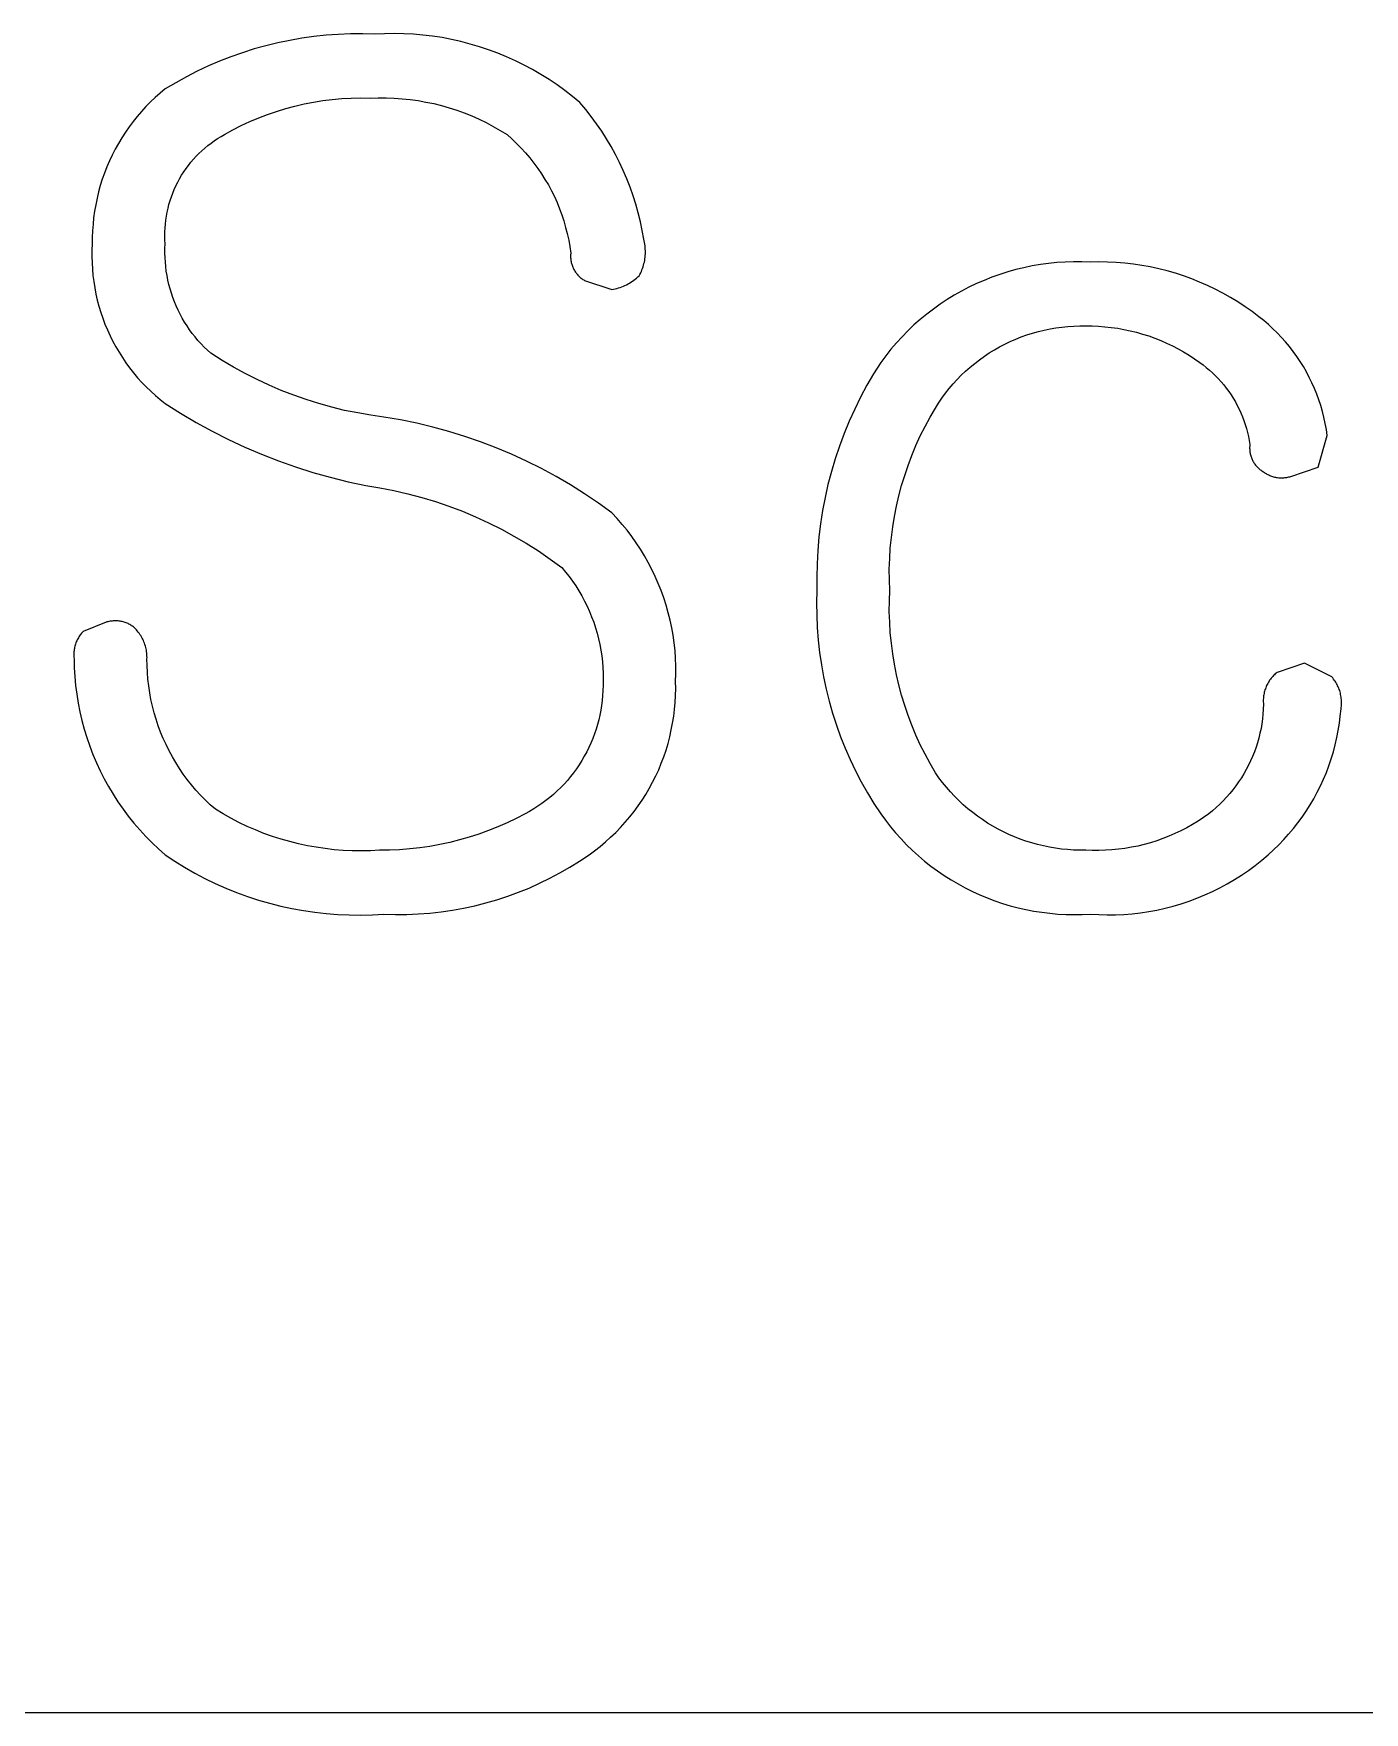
# Model space of a CAD drawing. Header units: millimetres. Extents: x 3033 to 5773, y 123 to 1487.
# Drawn here: x 5407.37 to 5422.42, y 161.56 to 180.55 of the extents above; entities that cross this region are included whole.
import ezdxf

# ---------------------------------------------------------------- set-up
doc = ezdxf.new("R2010")
doc.units = ezdxf.units.MM
doc.header["$MEASUREMENT"] = 0
doc.layers.add('TEX', color=70, linetype='Continuous')

msp = doc.modelspace()

# ---------------------------------------------------------------- linework, layer by layer
at = {"layer": 'TEX'}
for p, q in [((5410.812, 180.537), (5410.675, 180.527)), ((5410.95, 180.542), (5410.812, 180.537)), ((5411.089, 180.543), (5410.95, 180.542)), ((5411.227, 180.539), (5411.089, 180.543)), ((5411.336, 180.544), (5411.227, 180.539)), ((5411.445, 180.546), (5411.336, 180.544)), ((5411.554, 180.544), (5411.445, 180.546)), ((5411.663, 180.538), (5411.554, 180.544)), ((5411.771, 180.529), (5411.663, 180.538)), ((5411.879, 180.516), (5411.771, 180.529)), ((5409.861, 180.372), (5409.73, 180.33)), ((5409.995, 180.409), (5409.861, 180.372)), ((5410.129, 180.441), (5409.995, 180.409)), ((5410.264, 180.469), (5410.129, 180.441)), ((5410.4, 180.493), (5410.264, 180.469)), ((5410.537, 180.512), (5410.4, 180.493)), ((5410.675, 180.527), (5410.537, 180.512)), ((5411.987, 180.5), (5411.879, 180.516)), ((5412.094, 180.479), (5411.987, 180.5)), ((5412.201, 180.455), (5412.094, 180.479)), ((5412.306, 180.428), (5412.201, 180.455)), ((5412.411, 180.397), (5412.306, 180.428)), ((5412.514, 180.363), (5412.411, 180.397)), ((5412.616, 180.325), (5412.514, 180.363)), ((5409.344, 180.18), (5409.218, 180.121)), ((5409.471, 180.234), (5409.344, 180.18)), ((5409.599, 180.284), (5409.471, 180.234)), ((5409.73, 180.33), (5409.599, 180.284)), ((5412.717, 180.283), (5412.616, 180.325)), ((5412.817, 180.239), (5412.717, 180.283)), ((5412.914, 180.19), (5412.817, 180.239)), ((5413.011, 180.139), (5412.914, 180.19)), ((5408.974, 179.991), (5408.856, 179.921)), ((5409.095, 180.058), (5408.974, 179.991)), ((5409.218, 180.121), (5409.095, 180.058)), ((5413.105, 180.085), (5413.011, 180.139)), ((5413.197, 180.027), (5413.105, 180.085)), ((5413.288, 179.966), (5413.197, 180.027)), ((5413.376, 179.902), (5413.288, 179.966)), ((5408.689, 179.773), (5408.637, 179.72)), ((5408.743, 179.824), (5408.689, 179.773)), ((5408.798, 179.873), (5408.743, 179.824)), ((5408.856, 179.921), (5408.798, 179.873)), ((5410.427, 179.75), (5410.532, 179.771)), ((5410.532, 179.771), (5410.639, 179.788)), ((5410.639, 179.788), (5410.745, 179.801)), ((5410.745, 179.801), (5410.853, 179.811)), ((5410.853, 179.811), (5410.96, 179.817)), ((5410.96, 179.817), (5411.068, 179.819)), ((5411.068, 179.819), (5411.175, 179.817)), ((5411.175, 179.817), (5411.266, 179.82)), ((5411.266, 179.82), (5411.356, 179.82)), ((5411.356, 179.82), (5411.446, 179.817)), ((5411.446, 179.817), (5411.536, 179.81)), ((5411.536, 179.81), (5411.626, 179.801)), ((5411.626, 179.801), (5411.716, 179.788)), ((5411.716, 179.788), (5411.804, 179.772)), ((5411.804, 179.772), (5411.893, 179.754)), ((5413.462, 179.836), (5413.376, 179.902)), ((5413.546, 179.766), (5413.462, 179.836)), ((5408.538, 179.609), (5408.492, 179.551)), ((5408.587, 179.665), (5408.538, 179.609)), ((5408.637, 179.72), (5408.587, 179.665)), ((5409.814, 179.551), (5409.913, 179.593)), ((5409.913, 179.593), (5410.013, 179.631)), ((5410.013, 179.631), (5410.115, 179.666)), ((5410.115, 179.666), (5410.218, 179.698)), ((5410.218, 179.698), (5410.322, 179.726)), ((5410.322, 179.726), (5410.427, 179.75)), ((5411.893, 179.754), (5411.981, 179.732)), ((5411.981, 179.732), (5412.067, 179.707)), ((5412.067, 179.707), (5412.153, 179.679)), ((5412.153, 179.679), (5412.238, 179.649)), ((5412.238, 179.649), (5412.322, 179.615)), ((5412.322, 179.615), (5412.405, 179.579)), ((5413.612, 179.688), (5413.546, 179.766)), ((5413.675, 179.608), (5413.612, 179.688)), ((5413.735, 179.526), (5413.675, 179.608)), ((5408.405, 179.43), (5408.365, 179.368)), ((5408.447, 179.491), (5408.405, 179.43)), ((5408.492, 179.551), (5408.447, 179.491)), ((5409.487, 179.383), (5409.526, 179.405)), ((5409.526, 179.405), (5409.62, 179.457)), ((5409.62, 179.457), (5409.716, 179.506)), ((5409.716, 179.506), (5409.814, 179.551)), ((5412.405, 179.579), (5412.486, 179.539)), ((5412.486, 179.539), (5412.566, 179.497)), ((5412.566, 179.497), (5412.645, 179.452)), ((5412.645, 179.452), (5412.722, 179.405)), ((5412.722, 179.405), (5412.777, 179.356)), ((5413.793, 179.443), (5413.735, 179.526)), ((5413.847, 179.357), (5413.793, 179.443)), ((5408.29, 179.239), (5408.256, 179.173)), ((5408.326, 179.304), (5408.29, 179.239)), ((5408.365, 179.368), (5408.326, 179.304)), ((5409.237, 179.191), (5409.27, 179.222)), ((5409.27, 179.222), (5409.303, 179.252)), ((5409.303, 179.252), (5409.338, 179.281)), ((5409.338, 179.281), (5409.374, 179.308)), ((5409.374, 179.308), (5409.411, 179.334)), ((5409.411, 179.334), (5409.448, 179.359)), ((5409.448, 179.359), (5409.487, 179.383)), ((5412.777, 179.356), (5412.83, 179.305)), ((5412.83, 179.305), (5412.882, 179.251)), ((5412.882, 179.251), (5412.932, 179.197)), ((5413.899, 179.269), (5413.847, 179.357)), ((5413.948, 179.18), (5413.899, 179.269)), ((5408.195, 179.038), (5408.168, 178.969)), ((5408.225, 179.106), (5408.195, 179.038)), ((5408.256, 179.173), (5408.225, 179.106)), ((5409.065, 178.982), (5409.091, 179.02)), ((5409.091, 179.02), (5409.118, 179.056)), ((5409.118, 179.056), (5409.146, 179.091)), ((5409.146, 179.091), (5409.175, 179.125)), ((5409.175, 179.125), (5409.205, 179.159)), ((5409.205, 179.159), (5409.237, 179.191)), ((5412.932, 179.197), (5412.98, 179.14)), ((5412.98, 179.14), (5413.026, 179.082)), ((5413.026, 179.082), (5413.07, 179.022)), ((5413.07, 179.022), (5413.112, 178.961)), ((5413.994, 179.09), (5413.948, 179.18)), ((5414.037, 178.997), (5413.994, 179.09)), ((5408.121, 178.828), (5408.101, 178.756)), ((5408.144, 178.899), (5408.121, 178.828)), ((5408.168, 178.969), (5408.144, 178.899)), ((5408.958, 178.784), (5408.977, 178.825)), ((5408.977, 178.825), (5408.997, 178.866)), ((5408.997, 178.866), (5409.018, 178.905)), ((5409.018, 178.905), (5409.041, 178.944)), ((5409.041, 178.944), (5409.065, 178.982)), ((5413.112, 178.961), (5413.151, 178.898)), ((5413.151, 178.898), (5413.189, 178.834)), ((5413.189, 178.834), (5413.224, 178.769)), ((5414.077, 178.904), (5414.037, 178.997)), ((5414.114, 178.809), (5414.077, 178.904)), ((5408.084, 178.684), (5408.069, 178.611)), ((5408.101, 178.756), (5408.084, 178.684)), ((5408.898, 178.615), (5408.911, 178.658)), ((5408.911, 178.658), (5408.925, 178.701)), ((5408.925, 178.701), (5408.941, 178.743)), ((5408.941, 178.743), (5408.958, 178.784)), ((5413.224, 178.769), (5413.257, 178.703)), ((5413.257, 178.703), (5413.287, 178.635)), ((5413.287, 178.635), (5413.315, 178.566)), ((5414.148, 178.713), (5414.114, 178.809)), ((5414.178, 178.616), (5414.148, 178.713)), ((5408.046, 178.464), (5408.039, 178.391)), ((5408.056, 178.538), (5408.046, 178.464)), ((5408.069, 178.611), (5408.056, 178.538)), ((5408.862, 178.438), (5408.869, 178.482)), ((5408.869, 178.482), (5408.877, 178.527)), ((5408.877, 178.527), (5408.887, 178.571)), ((5408.887, 178.571), (5408.898, 178.615)), ((5413.315, 178.566), (5413.341, 178.497)), ((5413.341, 178.497), (5413.364, 178.427)), ((5414.206, 178.518), (5414.178, 178.616)), ((5414.23, 178.419), (5414.206, 178.518)), ((5408.034, 178.316), (5408.031, 178.242)), ((5408.039, 178.391), (5408.034, 178.316)), ((5408.852, 178.303), (5408.854, 178.348)), ((5408.852, 178.258), (5408.852, 178.303)), ((5408.853, 178.213), (5408.852, 178.258)), ((5408.854, 178.348), (5408.857, 178.393)), ((5408.857, 178.393), (5408.862, 178.438)), ((5413.364, 178.427), (5413.385, 178.355)), ((5413.385, 178.355), (5413.403, 178.284)), ((5413.403, 178.284), (5413.419, 178.211)), ((5414.251, 178.32), (5414.23, 178.419)), ((5414.268, 178.22), (5414.251, 178.32)), ((5408.027, 178.097), (5408.026, 178.026)), ((5408.031, 178.168), (5408.027, 178.097)), ((5408.031, 178.242), (5408.031, 178.168)), ((5408.856, 178.168), (5408.853, 178.213)), ((5408.853, 178.117), (5408.856, 178.168)), ((5408.853, 178.065), (5408.853, 178.117)), ((5408.854, 178.014), (5408.853, 178.065)), ((5413.419, 178.211), (5413.433, 178.138)), ((5413.433, 178.138), (5413.443, 178.065)), ((5413.443, 178.065), (5413.442, 178.054)), ((5414.273, 178.202), (5414.268, 178.22)), ((5414.276, 178.183), (5414.273, 178.202)), ((5414.28, 178.165), (5414.276, 178.183)), ((5414.283, 178.147), (5414.28, 178.165)), ((5414.285, 178.128), (5414.283, 178.147)), ((5414.286, 178.11), (5414.285, 178.128)), ((5414.287, 178.091), (5414.286, 178.11)), ((5414.287, 178.073), (5414.287, 178.091)), ((5414.287, 178.054), (5414.287, 178.073)), ((5408.026, 178.026), (5408.028, 177.954)), ((5408.028, 177.954), (5408.032, 177.883)), ((5408.032, 177.883), (5408.038, 177.812)), ((5408.857, 177.963), (5408.854, 178.014)), ((5408.862, 177.911), (5408.857, 177.963)), ((5408.868, 177.86), (5408.862, 177.911)), ((5413.442, 178.054), (5413.441, 178.043)), ((5413.441, 178.043), (5413.441, 178.033)), ((5413.441, 178.033), (5413.441, 178.022)), ((5413.441, 178.022), (5413.441, 178.011)), ((5413.441, 178.011), (5413.442, 178)), ((5413.442, 178), (5413.443, 177.99)), ((5413.443, 177.99), (5413.444, 177.979)), ((5413.444, 177.979), (5413.446, 177.968)), ((5413.446, 177.968), (5413.448, 177.958)), ((5413.448, 177.958), (5413.451, 177.947)), ((5413.451, 177.947), (5413.454, 177.937)), ((5413.454, 177.937), (5413.457, 177.927)), ((5413.457, 177.927), (5413.461, 177.916)), ((5413.461, 177.916), (5413.465, 177.906)), ((5413.465, 177.906), (5413.469, 177.897)), ((5413.469, 177.897), (5413.474, 177.887)), ((5413.474, 177.887), (5413.479, 177.877)), ((5413.479, 177.877), (5413.484, 177.868)), ((5414.241, 177.857), (5414.248, 177.874)), ((5414.248, 177.874), (5414.255, 177.891)), ((5414.255, 177.891), (5414.261, 177.909)), ((5414.261, 177.909), (5414.266, 177.927)), ((5414.266, 177.927), (5414.271, 177.945)), ((5414.271, 177.945), (5414.275, 177.963)), ((5414.275, 177.963), (5414.279, 177.981)), ((5414.279, 177.981), (5414.282, 177.999)), ((5414.282, 177.999), (5414.284, 178.017)), ((5414.284, 178.017), (5414.286, 178.036)), ((5414.286, 178.036), (5414.287, 178.054)), ((5418.476, 177.877), (5418.385, 177.852)), ((5418.568, 177.899), (5418.476, 177.877)), ((5418.661, 177.919), (5418.568, 177.899)), ((5418.754, 177.935), (5418.661, 177.919)), ((5418.848, 177.947), (5418.754, 177.935)), ((5418.942, 177.957), (5418.848, 177.947)), ((5419.036, 177.963), (5418.942, 177.957)), ((5419.131, 177.966), (5419.036, 177.963)), ((5419.225, 177.965), (5419.131, 177.966)), ((5419.32, 177.962), (5419.225, 177.965)), ((5419.417, 177.964), (5419.32, 177.962)), ((5419.514, 177.962), (5419.417, 177.964)), ((5419.612, 177.958), (5419.514, 177.962)), ((5419.709, 177.95), (5419.612, 177.958)), ((5419.806, 177.939), (5419.709, 177.95)), ((5419.902, 177.925), (5419.806, 177.939)), ((5419.998, 177.907), (5419.902, 177.925)), ((5420.093, 177.887), (5419.998, 177.907)), ((5420.188, 177.863), (5420.093, 177.887)), ((5408.038, 177.812), (5408.047, 177.741)), ((5408.047, 177.741), (5408.058, 177.671)), ((5408.877, 177.81), (5408.868, 177.86)), ((5408.886, 177.759), (5408.877, 177.81)), ((5408.898, 177.709), (5408.886, 177.759)), ((5408.911, 177.66), (5408.898, 177.709)), ((5413.484, 177.868), (5413.49, 177.859)), ((5413.49, 177.859), (5413.496, 177.85)), ((5413.496, 177.85), (5413.502, 177.841)), ((5413.502, 177.841), (5413.508, 177.832)), ((5413.508, 177.832), (5413.515, 177.824)), ((5413.515, 177.824), (5413.522, 177.816)), ((5413.522, 177.816), (5413.53, 177.808)), ((5413.53, 177.808), (5413.538, 177.801)), ((5413.538, 177.801), (5413.545, 177.793)), ((5413.545, 177.793), (5413.554, 177.786)), ((5413.554, 177.786), (5413.562, 177.78)), ((5413.562, 177.78), (5413.571, 177.773)), ((5413.571, 177.773), (5413.58, 177.767)), ((5413.58, 177.767), (5413.589, 177.761)), ((5413.589, 177.761), (5413.598, 177.756)), ((5413.598, 177.756), (5413.907, 177.652)), ((5414.002, 177.676), (5414.02, 177.683)), ((5414.02, 177.683), (5414.038, 177.69)), ((5414.038, 177.69), (5414.056, 177.698)), ((5414.056, 177.698), (5414.073, 177.707)), ((5414.073, 177.707), (5414.091, 177.716)), ((5414.091, 177.716), (5414.108, 177.725)), ((5414.108, 177.725), (5414.124, 177.735)), ((5414.124, 177.735), (5414.141, 177.746)), ((5414.141, 177.746), (5414.157, 177.757)), ((5414.157, 177.757), (5414.172, 177.769)), ((5414.172, 177.769), (5414.187, 177.781)), ((5414.187, 177.781), (5414.202, 177.794)), ((5414.202, 177.794), (5414.216, 177.807)), ((5414.216, 177.807), (5414.225, 177.823)), ((5414.225, 177.823), (5414.234, 177.84)), ((5414.234, 177.84), (5414.241, 177.857)), ((5418.031, 177.719), (5417.946, 177.678)), ((5418.118, 177.756), (5418.031, 177.719)), ((5418.206, 177.791), (5418.118, 177.756)), ((5418.295, 177.823), (5418.206, 177.791)), ((5418.385, 177.852), (5418.295, 177.823)), ((5420.281, 177.836), (5420.188, 177.863)), ((5420.374, 177.806), (5420.281, 177.836)), ((5420.466, 177.773), (5420.374, 177.806)), ((5420.556, 177.736), (5420.466, 177.773)), ((5420.645, 177.697), (5420.556, 177.736)), ((5420.733, 177.655), (5420.645, 177.697)), ((5408.058, 177.671), (5408.071, 177.601)), ((5408.071, 177.601), (5408.087, 177.532)), ((5408.087, 177.532), (5408.105, 177.463)), ((5408.926, 177.61), (5408.911, 177.66)), ((5408.943, 177.562), (5408.926, 177.61)), ((5408.961, 177.514), (5408.943, 177.562)), ((5408.981, 177.466), (5408.961, 177.514)), ((5413.907, 177.652), (5413.926, 177.656)), ((5413.926, 177.656), (5413.945, 177.66)), ((5413.945, 177.66), (5413.964, 177.665)), ((5413.964, 177.665), (5413.983, 177.67)), ((5413.983, 177.67), (5414.002, 177.676)), ((5417.699, 177.538), (5417.621, 177.486)), ((5417.78, 177.588), (5417.699, 177.538)), ((5417.862, 177.634), (5417.78, 177.588)), ((5417.946, 177.678), (5417.862, 177.634)), ((5420.82, 177.61), (5420.733, 177.655)), ((5420.905, 177.562), (5420.82, 177.61)), ((5420.988, 177.512), (5420.905, 177.562)), ((5421.069, 177.458), (5420.988, 177.512)), ((5408.105, 177.463), (5408.126, 177.394)), ((5408.126, 177.394), (5408.149, 177.327)), ((5408.149, 177.327), (5408.174, 177.26)), ((5409.002, 177.42), (5408.981, 177.466)), ((5409.025, 177.374), (5409.002, 177.42)), ((5409.049, 177.328), (5409.025, 177.374)), ((5409.075, 177.284), (5409.049, 177.328)), ((5417.396, 177.314), (5417.325, 177.251)), ((5417.469, 177.374), (5417.396, 177.314)), ((5417.544, 177.431), (5417.469, 177.374)), ((5417.621, 177.486), (5417.544, 177.431)), ((5421.149, 177.402), (5421.069, 177.458)), ((5421.227, 177.343), (5421.149, 177.402)), ((5421.281, 177.3), (5421.227, 177.343)), ((5408.174, 177.26), (5408.201, 177.195)), ((5408.201, 177.195), (5408.231, 177.13)), ((5408.231, 177.13), (5408.263, 177.066)), ((5409.103, 177.241), (5409.075, 177.284)), ((5409.131, 177.198), (5409.103, 177.241)), ((5409.162, 177.156), (5409.131, 177.198)), ((5409.193, 177.116), (5409.162, 177.156)), ((5409.226, 177.077), (5409.193, 177.116)), ((5417.19, 177.119), (5417.126, 177.049)), ((5417.256, 177.186), (5417.19, 177.119)), ((5417.325, 177.251), (5417.256, 177.186)), ((5418.476, 177.091), (5418.539, 177.116)), ((5418.539, 177.116), (5418.603, 177.139)), ((5418.603, 177.139), (5418.667, 177.16)), ((5418.667, 177.16), (5418.732, 177.178)), ((5418.732, 177.178), (5418.798, 177.194)), ((5418.798, 177.194), (5418.864, 177.207)), ((5418.864, 177.207), (5418.931, 177.219)), ((5418.931, 177.219), (5418.998, 177.228)), ((5418.998, 177.228), (5419.065, 177.234)), ((5419.065, 177.234), (5419.133, 177.239)), ((5419.133, 177.239), (5419.2, 177.241)), ((5419.2, 177.241), (5419.268, 177.24)), ((5419.268, 177.24), (5419.34, 177.24)), ((5419.34, 177.24), (5419.413, 177.237)), ((5419.413, 177.237), (5419.485, 177.232)), ((5419.485, 177.232), (5419.557, 177.224)), ((5419.557, 177.224), (5419.629, 177.214)), ((5419.629, 177.214), (5419.7, 177.201)), ((5419.7, 177.201), (5419.771, 177.186)), ((5419.771, 177.186), (5419.842, 177.169)), ((5419.842, 177.169), (5419.911, 177.149)), ((5419.911, 177.149), (5419.98, 177.127)), ((5419.98, 177.127), (5420.048, 177.103)), ((5421.333, 177.255), (5421.281, 177.3)), ((5421.384, 177.209), (5421.333, 177.255)), ((5421.434, 177.161), (5421.384, 177.209)), ((5421.481, 177.111), (5421.434, 177.161)), ((5408.263, 177.066), (5408.297, 177.003)), ((5408.297, 177.003), (5408.333, 176.942)), ((5408.333, 176.942), (5408.371, 176.882)), ((5409.261, 177.038), (5409.226, 177.077)), ((5409.296, 177.001), (5409.261, 177.038)), ((5409.333, 176.965), (5409.296, 177.001)), ((5409.371, 176.931), (5409.333, 176.965)), ((5409.498, 176.85), (5409.371, 176.931)), ((5417.064, 176.977), (5417.005, 176.904)), ((5417.126, 177.049), (5417.064, 176.977)), ((5418.121, 176.897), (5418.177, 176.935)), ((5418.177, 176.935), (5418.235, 176.97)), ((5418.235, 176.97), (5418.293, 177.004)), ((5418.293, 177.004), (5418.353, 177.035)), ((5418.353, 177.035), (5418.414, 177.064)), ((5418.414, 177.064), (5418.476, 177.091)), ((5420.048, 177.103), (5420.116, 177.076)), ((5420.116, 177.076), (5420.182, 177.047)), ((5420.182, 177.047), (5420.248, 177.016)), ((5420.248, 177.016), (5420.312, 176.983)), ((5420.312, 176.983), (5420.375, 176.947)), ((5420.375, 176.947), (5420.437, 176.909)), ((5421.527, 177.059), (5421.481, 177.111)), ((5421.571, 177.006), (5421.527, 177.059)), ((5421.614, 176.952), (5421.571, 177.006)), ((5421.654, 176.896), (5421.614, 176.952)), ((5408.371, 176.882), (5408.411, 176.823)), ((5408.411, 176.823), (5408.453, 176.765)), ((5408.453, 176.765), (5408.497, 176.709)), ((5409.627, 176.773), (5409.498, 176.85)), ((5409.759, 176.701), (5409.627, 176.773)), ((5416.948, 176.828), (5416.868, 176.7)), ((5417.005, 176.904), (5416.948, 176.828)), ((5417.909, 176.729), (5417.96, 176.774)), ((5417.96, 176.774), (5418.012, 176.817)), ((5418.012, 176.817), (5418.066, 176.858)), ((5418.066, 176.858), (5418.121, 176.897)), ((5420.437, 176.909), (5420.497, 176.87)), ((5420.497, 176.87), (5420.557, 176.828)), ((5420.557, 176.828), (5420.594, 176.8)), ((5420.594, 176.8), (5420.631, 176.772)), ((5420.631, 176.772), (5420.667, 176.742)), ((5420.667, 176.742), (5420.701, 176.71)), ((5421.693, 176.838), (5421.654, 176.896)), ((5421.729, 176.78), (5421.693, 176.838)), ((5421.764, 176.72), (5421.729, 176.78)), ((5408.497, 176.709), (5408.543, 176.655)), ((5408.543, 176.655), (5408.591, 176.602)), ((5408.591, 176.602), (5408.641, 176.551)), ((5408.641, 176.551), (5408.692, 176.501)), ((5409.894, 176.633), (5409.759, 176.701)), ((5410.03, 176.57), (5409.894, 176.633)), ((5410.168, 176.511), (5410.03, 176.57)), ((5416.792, 176.569), (5416.721, 176.436)), ((5416.868, 176.7), (5416.792, 176.569)), ((5417.724, 176.533), (5417.767, 176.584)), ((5417.767, 176.584), (5417.813, 176.634)), ((5417.813, 176.634), (5417.86, 176.682)), ((5417.86, 176.682), (5417.909, 176.729)), ((5420.701, 176.71), (5420.735, 176.678)), ((5420.735, 176.678), (5420.767, 176.645)), ((5420.767, 176.645), (5420.799, 176.61)), ((5420.799, 176.61), (5420.829, 176.575)), ((5420.829, 176.575), (5420.857, 176.538)), ((5421.796, 176.659), (5421.764, 176.72)), ((5421.826, 176.597), (5421.796, 176.659)), ((5421.854, 176.534), (5421.826, 176.597)), ((5408.692, 176.501), (5408.745, 176.454)), ((5408.745, 176.454), (5408.8, 176.408)), ((5408.8, 176.408), (5408.856, 176.364)), ((5408.856, 176.364), (5409.029, 176.254)), ((5410.309, 176.456), (5410.168, 176.511)), ((5410.451, 176.407), (5410.309, 176.456)), ((5410.594, 176.362), (5410.451, 176.407)), ((5410.739, 176.322), (5410.594, 176.362)), ((5416.721, 176.436), (5416.654, 176.301)), ((5417.567, 176.312), (5417.603, 176.369)), ((5417.603, 176.369), (5417.641, 176.425)), ((5417.641, 176.425), (5417.682, 176.48)), ((5417.682, 176.48), (5417.724, 176.533)), ((5420.857, 176.538), (5420.885, 176.5)), ((5420.885, 176.5), (5420.911, 176.462)), ((5420.911, 176.462), (5420.936, 176.423)), ((5420.936, 176.423), (5420.96, 176.382)), ((5420.96, 176.382), (5420.982, 176.342)), ((5421.881, 176.47), (5421.854, 176.534)), ((5421.904, 176.405), (5421.881, 176.47)), ((5421.926, 176.34), (5421.904, 176.405)), ((5409.029, 176.254), (5409.206, 176.149)), ((5410.885, 176.286), (5410.739, 176.322)), ((5411.033, 176.256), (5410.885, 176.286)), ((5411.181, 176.23), (5411.033, 176.256)), ((5411.33, 176.209), (5411.181, 176.23)), ((5411.515, 176.178), (5411.33, 176.209)), ((5411.7, 176.14), (5411.515, 176.178)), ((5416.592, 176.163), (5416.534, 176.024)), ((5416.654, 176.301), (5416.592, 176.163)), ((5417.45, 176.103), (5417.507, 176.209)), ((5417.507, 176.209), (5417.567, 176.312)), ((5420.982, 176.342), (5421.003, 176.3)), ((5421.003, 176.3), (5421.022, 176.257)), ((5421.022, 176.257), (5421.04, 176.214)), ((5421.04, 176.214), (5421.057, 176.171)), ((5421.057, 176.171), (5421.072, 176.127)), ((5421.945, 176.273), (5421.926, 176.34)), ((5421.962, 176.207), (5421.945, 176.273)), ((5421.977, 176.139), (5421.962, 176.207)), ((5409.206, 176.149), (5409.386, 176.051)), ((5409.386, 176.051), (5409.57, 175.958)), ((5411.883, 176.096), (5411.7, 176.14)), ((5412.064, 176.047), (5411.883, 176.096)), ((5412.244, 175.991), (5412.064, 176.047)), ((5412.422, 175.93), (5412.244, 175.991)), ((5416.534, 176.024), (5416.482, 175.882)), ((5417.347, 175.887), (5417.396, 175.996)), ((5417.396, 175.996), (5417.45, 176.103)), ((5421.072, 176.127), (5421.085, 176.082)), ((5421.085, 176.082), (5421.097, 176.037)), ((5421.097, 176.037), (5421.108, 175.992)), ((5421.108, 175.992), (5421.116, 175.946)), ((5421.897, 175.642), (5422, 176.003)), ((5421.99, 176.071), (5421.977, 176.139)), ((5422, 176.003), (5421.99, 176.071)), ((5409.57, 175.958), (5409.756, 175.871)), ((5409.756, 175.871), (5409.945, 175.79)), ((5409.945, 175.79), (5410.136, 175.715)), ((5412.598, 175.862), (5412.422, 175.93)), ((5412.772, 175.79), (5412.598, 175.862)), ((5412.943, 175.711), (5412.772, 175.79)), ((5416.482, 175.882), (5416.434, 175.739)), ((5417.301, 175.776), (5417.347, 175.887)), ((5421.116, 175.946), (5421.124, 175.9)), ((5421.122, 175.878), (5421.121, 175.868)), ((5421.121, 175.868), (5421.121, 175.857)), ((5421.121, 175.857), (5421.122, 175.846)), ((5421.123, 175.889), (5421.122, 175.878)), ((5421.122, 175.846), (5421.122, 175.835)), ((5421.122, 175.835), (5421.123, 175.825)), ((5421.124, 175.9), (5421.123, 175.889)), ((5421.123, 175.825), (5421.125, 175.814)), ((5421.125, 175.814), (5421.127, 175.803)), ((5421.127, 175.803), (5421.129, 175.793)), ((5421.129, 175.793), (5421.131, 175.782)), ((5421.131, 175.782), (5421.134, 175.772)), ((5410.136, 175.715), (5410.33, 175.647)), ((5410.33, 175.647), (5410.526, 175.584)), ((5413.111, 175.627), (5412.943, 175.711)), ((5413.277, 175.537), (5413.111, 175.627)), ((5416.39, 175.594), (5416.352, 175.448)), ((5416.434, 175.739), (5416.39, 175.594)), ((5417.22, 175.551), (5417.258, 175.664)), ((5417.258, 175.664), (5417.301, 175.776)), ((5421.134, 175.772), (5421.138, 175.762)), ((5421.138, 175.762), (5421.141, 175.751)), ((5421.141, 175.751), (5421.145, 175.741)), ((5421.145, 175.741), (5421.15, 175.732)), ((5421.15, 175.732), (5421.154, 175.722)), ((5421.154, 175.722), (5421.159, 175.712)), ((5421.159, 175.712), (5421.164, 175.703)), ((5421.164, 175.703), (5421.17, 175.694)), ((5421.17, 175.694), (5421.176, 175.685)), ((5421.176, 175.685), (5421.182, 175.676)), ((5421.182, 175.676), (5421.189, 175.667)), ((5421.189, 175.667), (5421.196, 175.659)), ((5421.196, 175.659), (5421.203, 175.651)), ((5421.203, 175.651), (5421.21, 175.643)), ((5421.21, 175.643), (5421.218, 175.636)), ((5421.218, 175.636), (5421.226, 175.628)), ((5421.226, 175.628), (5421.234, 175.621)), ((5421.234, 175.621), (5421.242, 175.615)), ((5421.242, 175.615), (5421.251, 175.608)), ((5421.251, 175.608), (5421.26, 175.602)), ((5421.26, 175.602), (5421.269, 175.596)), ((5421.269, 175.596), (5421.278, 175.591)), ((5421.588, 175.539), (5421.897, 175.642)), ((5410.526, 175.584), (5410.723, 175.529)), ((5410.723, 175.529), (5410.923, 175.479)), ((5410.923, 175.479), (5411.124, 175.436)), ((5411.124, 175.436), (5411.284, 175.411)), ((5411.284, 175.411), (5411.443, 175.38)), ((5413.439, 175.443), (5413.277, 175.537)), ((5413.599, 175.342), (5413.439, 175.443)), ((5416.352, 175.448), (5416.319, 175.301)), ((5417.154, 175.32), (5417.185, 175.436)), ((5417.185, 175.436), (5417.22, 175.551)), ((5421.278, 175.591), (5421.288, 175.584)), ((5421.288, 175.584), (5421.297, 175.577)), ((5421.297, 175.577), (5421.307, 175.571)), ((5421.307, 175.571), (5421.317, 175.565)), ((5421.317, 175.565), (5421.328, 175.56)), ((5421.328, 175.56), (5421.338, 175.555)), ((5421.338, 175.555), (5421.349, 175.55)), ((5421.349, 175.55), (5421.359, 175.546)), ((5421.359, 175.546), (5421.37, 175.542)), ((5421.37, 175.542), (5421.381, 175.538)), ((5421.381, 175.538), (5421.393, 175.535)), ((5421.393, 175.535), (5421.404, 175.532)), ((5421.404, 175.532), (5421.415, 175.529)), ((5421.415, 175.529), (5421.427, 175.527)), ((5421.427, 175.527), (5421.438, 175.525)), ((5421.438, 175.525), (5421.45, 175.524)), ((5421.45, 175.524), (5421.461, 175.523)), ((5421.461, 175.523), (5421.473, 175.523)), ((5421.473, 175.523), (5421.485, 175.523)), ((5421.485, 175.523), (5421.496, 175.523)), ((5421.496, 175.523), (5421.508, 175.523)), ((5421.508, 175.523), (5421.519, 175.525)), ((5421.519, 175.525), (5421.531, 175.526)), ((5421.531, 175.526), (5421.542, 175.528)), ((5421.542, 175.528), (5421.554, 175.53)), ((5421.554, 175.53), (5421.565, 175.533)), ((5421.565, 175.533), (5421.576, 175.536)), ((5421.576, 175.536), (5421.588, 175.539)), ((5411.443, 175.38), (5411.6, 175.343)), ((5411.6, 175.343), (5411.757, 175.302)), ((5411.757, 175.302), (5411.912, 175.255)), ((5411.912, 175.255), (5412.065, 175.202)), ((5413.755, 175.237), (5413.599, 175.342)), ((5413.907, 175.127), (5413.755, 175.237)), ((5416.319, 175.301), (5416.291, 175.153)), ((5417.127, 175.203), (5417.154, 175.32)), ((5412.065, 175.202), (5412.217, 175.145)), ((5412.217, 175.145), (5412.366, 175.083)), ((5412.366, 175.083), (5412.513, 175.015)), ((5413.967, 175.063), (5413.907, 175.127)), ((5414.025, 174.997), (5413.967, 175.063)), ((5416.291, 175.153), (5416.267, 175.003)), ((5417.084, 174.968), (5417.103, 175.086)), ((5417.103, 175.086), (5417.127, 175.203)), ((5412.513, 175.015), (5412.658, 174.942)), ((5412.658, 174.942), (5412.8, 174.865)), ((5412.8, 174.865), (5412.94, 174.783)), ((5414.08, 174.93), (5414.025, 174.997)), ((5414.133, 174.86), (5414.08, 174.93)), ((5414.183, 174.789), (5414.133, 174.86)), ((5416.249, 174.854), (5416.236, 174.703)), ((5416.267, 175.003), (5416.249, 174.854)), ((5417.057, 174.729), (5417.069, 174.849)), ((5417.069, 174.849), (5417.084, 174.968)), ((5412.94, 174.783), (5413.076, 174.696)), ((5413.076, 174.696), (5413.21, 174.604)), ((5414.232, 174.716), (5414.183, 174.789)), ((5414.277, 174.641), (5414.232, 174.716)), ((5416.236, 174.703), (5416.228, 174.552)), ((5417.05, 174.61), (5417.057, 174.729)), ((5413.21, 174.604), (5413.34, 174.508)), ((5413.34, 174.508), (5413.383, 174.458)), ((5413.383, 174.458), (5413.423, 174.407)), ((5414.32, 174.565), (5414.277, 174.641)), ((5414.361, 174.488), (5414.32, 174.565)), ((5414.398, 174.409), (5414.361, 174.488)), ((5416.228, 174.552), (5416.225, 174.401)), ((5417.046, 174.49), (5417.05, 174.61)), ((5417.047, 174.37), (5417.046, 174.49)), ((5413.423, 174.407), (5413.462, 174.354)), ((5413.462, 174.354), (5413.499, 174.3)), ((5413.499, 174.3), (5413.534, 174.245)), ((5414.433, 174.329), (5414.398, 174.409)), ((5414.466, 174.248), (5414.433, 174.329)), ((5416.225, 174.401), (5416.227, 174.25)), ((5417.052, 174.25), (5417.047, 174.37)), ((5413.534, 174.245), (5413.567, 174.188)), ((5413.567, 174.188), (5413.598, 174.13)), ((5413.598, 174.13), (5413.627, 174.072)), ((5414.495, 174.166), (5414.466, 174.248)), ((5414.522, 174.083), (5414.495, 174.166)), ((5414.546, 173.998), (5414.522, 174.083)), ((5416.227, 174.25), (5416.223, 174.11)), ((5416.223, 174.11), (5416.225, 173.969)), ((5417.046, 174.011), (5417.047, 174.131)), ((5417.047, 174.131), (5417.052, 174.25)), ((5408.186, 173.89), (5407.928, 173.787)), ((5408.197, 173.893), (5408.186, 173.89)), ((5408.208, 173.896), (5408.197, 173.893)), ((5408.219, 173.899), (5408.208, 173.896)), ((5408.231, 173.901), (5408.219, 173.899)), ((5408.242, 173.903), (5408.231, 173.901)), ((5408.254, 173.904), (5408.242, 173.903)), ((5408.265, 173.905), (5408.254, 173.904)), ((5408.277, 173.906), (5408.265, 173.905)), ((5408.289, 173.906), (5408.277, 173.906)), ((5408.3, 173.906), (5408.289, 173.906)), ((5408.312, 173.905), (5408.3, 173.906)), ((5408.323, 173.905), (5408.312, 173.905)), ((5408.335, 173.903), (5408.323, 173.905)), ((5408.346, 173.902), (5408.335, 173.903)), ((5408.358, 173.899), (5408.346, 173.902)), ((5408.369, 173.897), (5408.358, 173.899)), ((5408.381, 173.894), (5408.369, 173.897)), ((5408.392, 173.891), (5408.381, 173.894)), ((5408.403, 173.887), (5408.392, 173.891)), ((5408.414, 173.883), (5408.403, 173.887)), ((5413.627, 174.072), (5413.654, 174.012)), ((5413.654, 174.012), (5413.679, 173.951)), ((5413.679, 173.951), (5413.702, 173.89)), ((5413.702, 173.89), (5413.723, 173.828)), ((5414.567, 173.914), (5414.546, 173.998)), ((5414.585, 173.828), (5414.567, 173.914)), ((5416.225, 173.969), (5416.231, 173.829)), ((5417.05, 173.891), (5417.046, 174.011)), ((5417.057, 173.771), (5417.05, 173.891)), ((5407.867, 173.703), (5407.861, 173.691)), ((5407.873, 173.714), (5407.867, 173.703)), ((5407.88, 173.725), (5407.873, 173.714)), ((5407.887, 173.736), (5407.88, 173.725)), ((5407.894, 173.747), (5407.887, 173.736)), ((5407.902, 173.757), (5407.894, 173.747)), ((5407.91, 173.767), (5407.902, 173.757)), ((5407.919, 173.777), (5407.91, 173.767)), ((5407.928, 173.787), (5407.919, 173.777)), ((5408.424, 173.879), (5408.414, 173.883)), ((5408.435, 173.874), (5408.424, 173.879)), ((5408.445, 173.869), (5408.435, 173.874)), ((5408.456, 173.863), (5408.445, 173.869)), ((5408.466, 173.858), (5408.456, 173.863)), ((5408.476, 173.851), (5408.466, 173.858)), ((5408.485, 173.845), (5408.476, 173.851)), ((5408.495, 173.838), (5408.485, 173.845)), ((5408.507, 173.827), (5408.495, 173.838)), ((5408.518, 173.816), (5408.507, 173.827)), ((5408.529, 173.804), (5408.518, 173.816)), ((5408.54, 173.792), (5408.529, 173.804)), ((5408.55, 173.779), (5408.54, 173.792)), ((5408.56, 173.766), (5408.55, 173.779)), ((5408.569, 173.753), (5408.56, 173.766)), ((5408.578, 173.739), (5408.569, 173.753)), ((5408.586, 173.725), (5408.578, 173.739)), ((5408.594, 173.711), (5408.586, 173.725)), ((5408.602, 173.697), (5408.594, 173.711)), ((5408.609, 173.682), (5408.602, 173.697)), ((5413.723, 173.828), (5413.741, 173.765)), ((5413.741, 173.765), (5413.758, 173.702)), ((5413.758, 173.702), (5413.772, 173.638)), ((5414.6, 173.742), (5414.585, 173.828)), ((5414.612, 173.656), (5414.6, 173.742)), ((5416.231, 173.829), (5416.242, 173.689)), ((5417.069, 173.652), (5417.057, 173.771)), ((5407.823, 173.555), (5407.822, 173.542)), ((5407.822, 173.542), (5407.822, 173.529)), ((5407.822, 173.529), (5407.822, 173.516)), ((5407.822, 173.516), (5407.822, 173.503)), ((5407.824, 173.568), (5407.823, 173.555)), ((5407.826, 173.581), (5407.824, 173.568)), ((5407.828, 173.593), (5407.826, 173.581)), ((5407.831, 173.606), (5407.828, 173.593)), ((5407.834, 173.619), (5407.831, 173.606)), ((5407.837, 173.631), (5407.834, 173.619)), ((5407.841, 173.644), (5407.837, 173.631)), ((5407.846, 173.656), (5407.841, 173.644)), ((5407.85, 173.668), (5407.846, 173.656)), ((5407.855, 173.68), (5407.85, 173.668)), ((5407.861, 173.691), (5407.855, 173.68)), ((5408.615, 173.667), (5408.609, 173.682)), ((5408.621, 173.652), (5408.615, 173.667)), ((5408.626, 173.637), (5408.621, 173.652)), ((5408.631, 173.621), (5408.626, 173.637)), ((5408.635, 173.606), (5408.631, 173.621)), ((5408.639, 173.59), (5408.635, 173.606)), ((5408.642, 173.574), (5408.639, 173.59)), ((5408.645, 173.558), (5408.642, 173.574)), ((5408.647, 173.542), (5408.645, 173.558)), ((5408.648, 173.526), (5408.647, 173.542)), ((5408.649, 173.51), (5408.648, 173.526)), ((5408.65, 173.493), (5408.649, 173.51)), ((5413.772, 173.638), (5413.784, 173.573)), ((5413.784, 173.573), (5413.793, 173.509)), ((5413.793, 173.509), (5413.801, 173.444)), ((5414.622, 173.569), (5414.612, 173.656)), ((5414.628, 173.482), (5414.622, 173.569)), ((5416.242, 173.689), (5416.257, 173.549)), ((5416.257, 173.549), (5416.278, 173.41)), ((5417.084, 173.533), (5417.069, 173.652)), ((5417.103, 173.415), (5417.084, 173.533)), ((5407.822, 173.503), (5407.823, 173.49)), ((5407.823, 173.49), (5407.825, 173.477)), ((5407.825, 173.477), (5407.827, 173.376)), ((5407.827, 173.376), (5407.833, 173.276)), ((5408.649, 173.477), (5408.65, 173.493)), ((5408.65, 173.4), (5408.649, 173.477)), ((5408.654, 173.323), (5408.65, 173.4)), ((5408.66, 173.246), (5408.654, 173.323)), ((5413.801, 173.444), (5413.806, 173.378)), ((5413.806, 173.378), (5413.809, 173.313)), ((5414.631, 173.394), (5414.628, 173.482)), ((5414.631, 173.307), (5414.631, 173.394)), ((5416.278, 173.41), (5416.302, 173.271)), ((5417.127, 173.297), (5417.103, 173.415)), ((5421.433, 173.323), (5421.422, 173.314)), ((5421.742, 173.426), (5421.433, 173.323)), ((5422.052, 173.271), (5421.742, 173.426)), ((5407.833, 173.276), (5407.842, 173.175)), ((5407.842, 173.175), (5407.854, 173.075)), ((5408.669, 173.17), (5408.66, 173.246)), ((5408.68, 173.093), (5408.669, 173.17)), ((5413.808, 173.182), (5413.804, 173.116)), ((5413.81, 173.247), (5413.808, 173.182)), ((5413.809, 173.313), (5413.81, 173.247)), ((5414.628, 173.062), (5414.63, 173.141)), ((5414.629, 173.22), (5414.631, 173.307)), ((5414.63, 173.141), (5414.629, 173.22)), ((5416.302, 173.271), (5416.332, 173.134)), ((5416.332, 173.134), (5416.366, 172.997)), ((5417.154, 173.181), (5417.127, 173.297)), ((5417.185, 173.065), (5417.154, 173.181)), ((5421.299, 173.137), (5421.294, 173.124)), ((5421.303, 173.15), (5421.299, 173.137)), ((5421.308, 173.162), (5421.303, 173.15)), ((5421.314, 173.175), (5421.308, 173.162)), ((5421.32, 173.187), (5421.314, 173.175)), ((5421.327, 173.199), (5421.32, 173.187)), ((5421.333, 173.211), (5421.327, 173.199)), ((5421.341, 173.223), (5421.333, 173.211)), ((5421.348, 173.234), (5421.341, 173.223)), ((5421.356, 173.245), (5421.348, 173.234)), ((5421.365, 173.256), (5421.356, 173.245)), ((5421.373, 173.266), (5421.365, 173.256)), ((5421.383, 173.277), (5421.373, 173.266)), ((5421.392, 173.286), (5421.383, 173.277)), ((5421.402, 173.296), (5421.392, 173.286)), ((5421.412, 173.305), (5421.402, 173.296)), ((5421.422, 173.314), (5421.412, 173.305)), ((5422.061, 173.26), (5422.052, 173.271)), ((5422.07, 173.248), (5422.061, 173.26)), ((5422.079, 173.236), (5422.07, 173.248)), ((5422.088, 173.224), (5422.079, 173.236)), ((5422.096, 173.211), (5422.088, 173.224)), ((5422.104, 173.198), (5422.096, 173.211)), ((5422.111, 173.185), (5422.104, 173.198)), ((5422.117, 173.172), (5422.111, 173.185)), ((5422.124, 173.158), (5422.117, 173.172)), ((5422.129, 173.145), (5422.124, 173.158)), ((5422.135, 173.131), (5422.129, 173.145)), ((5422.14, 173.117), (5422.135, 173.131)), ((5407.854, 173.075), (5407.871, 172.976)), ((5407.871, 172.976), (5407.89, 172.877)), ((5408.694, 173.017), (5408.68, 173.093)), ((5408.711, 172.942), (5408.694, 173.017)), ((5408.73, 172.867), (5408.711, 172.942)), ((5413.79, 172.95), (5413.781, 172.895)), ((5413.796, 173.006), (5413.79, 172.95)), ((5413.801, 173.061), (5413.796, 173.006)), ((5413.804, 173.116), (5413.801, 173.061)), ((5414.617, 172.905), (5414.624, 172.984)), ((5414.624, 172.984), (5414.628, 173.062)), ((5416.366, 172.997), (5416.405, 172.862)), ((5417.22, 172.95), (5417.185, 173.065)), ((5417.258, 172.837), (5417.22, 172.95)), ((5421.277, 173.03), (5421.276, 173.016)), ((5421.276, 173.016), (5421.276, 173.003)), ((5421.276, 173.003), (5421.276, 172.989)), ((5421.276, 172.989), (5421.277, 172.975)), ((5421.278, 172.962), (5421.276, 172.907)), ((5421.278, 173.044), (5421.277, 173.03)), ((5421.277, 172.975), (5421.278, 172.962)), ((5421.28, 173.057), (5421.278, 173.044)), ((5421.282, 173.071), (5421.28, 173.057)), ((5421.284, 173.084), (5421.282, 173.071)), ((5421.287, 173.098), (5421.284, 173.084)), ((5421.29, 173.111), (5421.287, 173.098)), ((5421.294, 173.124), (5421.29, 173.111)), ((5422.144, 173.102), (5422.14, 173.117)), ((5422.148, 173.088), (5422.144, 173.102)), ((5422.151, 173.073), (5422.148, 173.088)), ((5422.154, 173.059), (5422.151, 173.073)), ((5422.156, 173.044), (5422.154, 173.059)), ((5422.158, 173.029), (5422.156, 173.044)), ((5422.157, 172.925), (5422.159, 172.94)), ((5422.16, 173.014), (5422.158, 173.029)), ((5422.159, 172.94), (5422.16, 172.955)), ((5422.16, 172.999), (5422.16, 173.014)), ((5422.161, 172.985), (5422.16, 172.999)), ((5422.16, 172.97), (5422.161, 172.985)), ((5422.16, 172.955), (5422.16, 172.97)), ((5407.89, 172.877), (5407.913, 172.778)), ((5407.913, 172.778), (5407.939, 172.681)), ((5408.752, 172.793), (5408.73, 172.867)), ((5408.776, 172.72), (5408.752, 172.793)), ((5413.759, 172.787), (5413.745, 172.733)), ((5413.771, 172.841), (5413.759, 172.787)), ((5413.781, 172.895), (5413.771, 172.841)), ((5414.58, 172.672), (5414.595, 172.749)), ((5414.595, 172.749), (5414.608, 172.827)), ((5414.608, 172.827), (5414.617, 172.905)), ((5416.405, 172.862), (5416.448, 172.728)), ((5417.301, 172.725), (5417.258, 172.837)), ((5421.267, 172.797), (5421.259, 172.743)), ((5421.272, 172.852), (5421.267, 172.797)), ((5421.276, 172.907), (5421.272, 172.852)), ((5422.124, 172.665), (5422.137, 172.747)), ((5422.137, 172.747), (5422.147, 172.828)), ((5422.147, 172.828), (5422.155, 172.91)), ((5422.155, 172.91), (5422.157, 172.925)), ((5407.939, 172.681), (5407.969, 172.585)), ((5407.969, 172.585), (5408.002, 172.489)), ((5408.803, 172.648), (5408.776, 172.72)), ((5408.833, 172.577), (5408.803, 172.648)), ((5408.865, 172.506), (5408.833, 172.577)), ((5413.691, 172.575), (5413.67, 172.523)), ((5413.711, 172.627), (5413.691, 172.575)), ((5413.729, 172.68), (5413.711, 172.627)), ((5413.745, 172.733), (5413.729, 172.68)), ((5414.543, 172.519), (5414.563, 172.595)), ((5414.563, 172.595), (5414.58, 172.672)), ((5416.448, 172.728), (5416.495, 172.596)), ((5416.495, 172.596), (5416.547, 172.465)), ((5417.347, 172.614), (5417.301, 172.725)), ((5417.396, 172.505), (5417.347, 172.614)), ((5421.225, 172.581), (5421.21, 172.528)), ((5421.238, 172.635), (5421.225, 172.581)), ((5421.25, 172.689), (5421.238, 172.635)), ((5421.259, 172.743), (5421.25, 172.689)), ((5422.09, 172.505), (5422.108, 172.585)), ((5422.108, 172.585), (5422.124, 172.665)), ((5408.002, 172.489), (5408.038, 172.395)), ((5408.038, 172.395), (5408.077, 172.302)), ((5408.899, 172.437), (5408.865, 172.506)), ((5408.936, 172.37), (5408.899, 172.437)), ((5408.975, 172.303), (5408.936, 172.37)), ((5413.596, 172.374), (5413.568, 172.326)), ((5413.623, 172.423), (5413.596, 172.374)), ((5413.647, 172.473), (5413.623, 172.423)), ((5413.67, 172.523), (5413.647, 172.473)), ((5414.467, 172.296), (5414.495, 172.37)), ((5414.495, 172.37), (5414.52, 172.444)), ((5414.52, 172.444), (5414.543, 172.519)), ((5416.547, 172.465), (5416.604, 172.337)), ((5417.45, 172.398), (5417.396, 172.505)), ((5417.507, 172.292), (5417.45, 172.398)), ((5421.155, 172.373), (5421.133, 172.323)), ((5421.175, 172.424), (5421.155, 172.373)), ((5421.194, 172.476), (5421.175, 172.424)), ((5421.21, 172.528), (5421.194, 172.476)), ((5422.045, 172.346), (5422.069, 172.425)), ((5422.069, 172.425), (5422.09, 172.505)), ((5408.077, 172.302), (5408.12, 172.211)), ((5408.12, 172.211), (5408.165, 172.121)), ((5409.016, 172.238), (5408.975, 172.303)), ((5409.06, 172.174), (5409.016, 172.238)), ((5413.475, 172.188), (5413.44, 172.144)), ((5413.507, 172.233), (5413.475, 172.188)), ((5413.539, 172.279), (5413.507, 172.233)), ((5413.568, 172.326), (5413.539, 172.279)), ((5414.404, 172.152), (5414.437, 172.223)), ((5414.437, 172.223), (5414.467, 172.296)), ((5416.604, 172.337), (5416.664, 172.21)), ((5416.664, 172.21), (5416.729, 172.085)), ((5417.567, 172.189), (5417.507, 172.292)), ((5417.607, 172.132), (5417.567, 172.189)), ((5421.056, 172.177), (5421.028, 172.13)), ((5421.084, 172.225), (5421.056, 172.177)), ((5421.109, 172.273), (5421.084, 172.225)), ((5421.133, 172.323), (5421.109, 172.273)), ((5421.958, 172.116), (5421.989, 172.192)), ((5421.989, 172.192), (5422.018, 172.268)), ((5422.018, 172.268), (5422.045, 172.346)), ((5408.165, 172.121), (5408.214, 172.033)), ((5408.214, 172.033), (5408.266, 171.946)), ((5409.105, 172.112), (5409.06, 172.174)), ((5409.153, 172.052), (5409.105, 172.112)), ((5409.203, 171.993), (5409.153, 172.052)), ((5409.255, 171.936), (5409.203, 171.993)), ((5413.329, 172.02), (5413.289, 171.982)), ((5413.368, 172.06), (5413.329, 172.02)), ((5413.405, 172.102), (5413.368, 172.06)), ((5413.44, 172.144), (5413.405, 172.102)), ((5414.291, 171.944), (5414.331, 172.012)), ((5414.331, 172.012), (5414.369, 172.081)), ((5414.369, 172.081), (5414.404, 172.152)), ((5416.729, 172.085), (5416.798, 171.962)), ((5417.648, 172.078), (5417.607, 172.132)), ((5417.692, 172.025), (5417.648, 172.078)), ((5417.737, 171.973), (5417.692, 172.025)), ((5420.932, 171.995), (5420.897, 171.953)), ((5420.966, 172.039), (5420.932, 171.995)), ((5420.997, 172.084), (5420.966, 172.039)), ((5421.028, 172.13), (5420.997, 172.084)), ((5421.887, 171.967), (5421.923, 172.041)), ((5421.923, 172.041), (5421.958, 172.116)), ((5408.266, 171.946), (5408.32, 171.861)), ((5408.32, 171.861), (5408.378, 171.778)), ((5409.309, 171.881), (5409.255, 171.936)), ((5409.365, 171.827), (5409.309, 171.881)), ((5409.423, 171.776), (5409.365, 171.827)), ((5413.071, 171.809), (5413.024, 171.779)), ((5413.117, 171.841), (5413.071, 171.809)), ((5413.162, 171.874), (5413.117, 171.841)), ((5413.206, 171.908), (5413.162, 171.874)), ((5413.248, 171.944), (5413.206, 171.908)), ((5413.289, 171.982), (5413.248, 171.944)), ((5414.158, 171.75), (5414.205, 171.813)), ((5414.205, 171.813), (5414.249, 171.878)), ((5414.249, 171.878), (5414.291, 171.944)), ((5416.798, 171.962), (5416.871, 171.842)), ((5416.871, 171.842), (5416.948, 171.725)), ((5417.784, 171.923), (5417.737, 171.973)), ((5417.833, 171.874), (5417.784, 171.923)), ((5417.883, 171.827), (5417.833, 171.874)), ((5417.935, 171.782), (5417.883, 171.827)), ((5420.784, 171.833), (5420.744, 171.795)), ((5420.823, 171.871), (5420.784, 171.833)), ((5420.861, 171.911), (5420.823, 171.871)), ((5420.897, 171.953), (5420.861, 171.911)), ((5421.762, 171.755), (5421.806, 171.824)), ((5421.806, 171.824), (5421.847, 171.895)), ((5421.847, 171.895), (5421.887, 171.967)), ((5408.378, 171.778), (5408.438, 171.698)), ((5408.438, 171.698), (5408.502, 171.619)), ((5408.502, 171.619), (5408.567, 171.543)), ((5409.51, 171.723), (5409.423, 171.776)), ((5409.599, 171.673), (5409.51, 171.723)), ((5409.69, 171.626), (5409.599, 171.673)), ((5409.783, 171.582), (5409.69, 171.626)), ((5412.723, 171.622), (5412.618, 171.576)), ((5412.826, 171.672), (5412.723, 171.622)), ((5412.928, 171.725), (5412.826, 171.672)), ((5412.977, 171.751), (5412.928, 171.725)), ((5413.024, 171.779), (5412.977, 171.751)), ((5414.005, 171.57), (5414.058, 171.628)), ((5414.058, 171.628), (5414.109, 171.688)), ((5414.109, 171.688), (5414.158, 171.75)), ((5416.948, 171.725), (5417.002, 171.651)), ((5417.002, 171.651), (5417.059, 171.578)), ((5417.989, 171.739), (5417.935, 171.782)), ((5418.043, 171.697), (5417.989, 171.739)), ((5418.1, 171.658), (5418.043, 171.697)), ((5418.157, 171.62), (5418.1, 171.658)), ((5418.216, 171.585), (5418.157, 171.62)), ((5420.538, 171.641), (5420.474, 171.602)), ((5420.599, 171.682), (5420.538, 171.641)), ((5420.66, 171.725), (5420.599, 171.682)), ((5420.703, 171.759), (5420.66, 171.725)), ((5420.744, 171.795), (5420.703, 171.759)), ((5421.616, 171.556), (5421.666, 171.621)), ((5421.666, 171.621), (5421.715, 171.687)), ((5421.715, 171.687), (5421.762, 171.755)), ((5408.567, 171.543), (5408.636, 171.468)), ((5408.636, 171.468), (5408.707, 171.397)), ((5409.877, 171.541), (5409.783, 171.582)), ((5409.972, 171.503), (5409.877, 171.541)), ((5410.068, 171.469), (5409.972, 171.503)), ((5410.166, 171.437), (5410.068, 171.469)), ((5410.264, 171.409), (5410.166, 171.437)), ((5412.185, 171.428), (5412.074, 171.4)), ((5412.295, 171.46), (5412.185, 171.428)), ((5412.404, 171.495), (5412.295, 171.46)), ((5412.512, 171.534), (5412.404, 171.495)), ((5412.618, 171.576), (5412.512, 171.534)), ((5413.835, 171.406), (5413.894, 171.459)), ((5413.894, 171.459), (5413.951, 171.513)), ((5413.951, 171.513), (5414.005, 171.57)), ((5417.059, 171.578), (5417.117, 171.508)), ((5417.117, 171.508), (5417.178, 171.44)), ((5417.178, 171.44), (5417.242, 171.374)), ((5418.276, 171.551), (5418.216, 171.585)), ((5418.337, 171.52), (5418.276, 171.551)), ((5418.399, 171.49), (5418.337, 171.52)), ((5418.463, 171.463), (5418.399, 171.49)), ((5418.527, 171.438), (5418.463, 171.463)), ((5418.591, 171.415), (5418.527, 171.438)), ((5420.071, 171.419), (5420, 171.396)), ((5420.14, 171.443), (5420.071, 171.419)), ((5420.209, 171.471), (5420.14, 171.443)), ((5420.277, 171.5), (5420.209, 171.471)), ((5420.344, 171.532), (5420.277, 171.5)), ((5420.41, 171.566), (5420.344, 171.532)), ((5420.474, 171.602), (5420.41, 171.566)), ((5421.45, 171.373), (5421.507, 171.432)), ((5421.507, 171.432), (5421.562, 171.493)), ((5421.562, 171.493), (5421.616, 171.556)), ((5408.707, 171.397), (5408.78, 171.327)), ((5408.78, 171.327), (5408.856, 171.261)), ((5408.856, 171.261), (5408.964, 171.188)), ((5410.363, 171.384), (5410.264, 171.409)), ((5410.463, 171.363), (5410.363, 171.384)), ((5410.564, 171.345), (5410.463, 171.363)), ((5410.665, 171.33), (5410.564, 171.345)), ((5410.767, 171.318), (5410.665, 171.33)), ((5410.869, 171.31), (5410.767, 171.318)), ((5410.971, 171.306), (5410.869, 171.31)), ((5411.074, 171.305), (5410.971, 171.306)), ((5411.176, 171.307), (5411.074, 171.305)), ((5411.278, 171.312), (5411.176, 171.307)), ((5411.393, 171.313), (5411.278, 171.312)), ((5411.507, 171.318), (5411.393, 171.313)), ((5411.622, 171.327), (5411.507, 171.318)), ((5411.735, 171.34), (5411.622, 171.327)), ((5411.849, 171.356), (5411.735, 171.34)), ((5411.962, 171.376), (5411.849, 171.356)), ((5412.074, 171.4), (5411.962, 171.376)), ((5413.542, 171.189), (5413.649, 171.261)), ((5413.649, 171.261), (5413.713, 171.307)), ((5413.713, 171.307), (5413.775, 171.356)), ((5413.775, 171.356), (5413.835, 171.406)), ((5417.242, 171.374), (5417.307, 171.31)), ((5417.307, 171.31), (5417.375, 171.248)), ((5417.375, 171.248), (5417.445, 171.189)), ((5418.657, 171.395), (5418.591, 171.415)), ((5418.723, 171.376), (5418.657, 171.395)), ((5418.79, 171.36), (5418.723, 171.376)), ((5418.858, 171.346), (5418.79, 171.36)), ((5418.925, 171.335), (5418.858, 171.346)), ((5418.993, 171.326), (5418.925, 171.335)), ((5419.062, 171.319), (5418.993, 171.326)), ((5419.131, 171.314), (5419.062, 171.319)), ((5419.199, 171.312), (5419.131, 171.314)), ((5419.268, 171.312), (5419.199, 171.312)), ((5419.342, 171.309), (5419.268, 171.312)), ((5419.416, 171.309), (5419.342, 171.309)), ((5419.49, 171.311), (5419.416, 171.309)), ((5419.564, 171.315), (5419.49, 171.311)), ((5419.638, 171.323), (5419.564, 171.315)), ((5419.711, 171.332), (5419.638, 171.323)), ((5419.784, 171.345), (5419.711, 171.332)), ((5419.857, 171.359), (5419.784, 171.345)), ((5419.929, 171.377), (5419.857, 171.359)), ((5420, 171.396), (5419.929, 171.377)), ((5421.258, 171.199), (5421.33, 171.261)), ((5421.33, 171.261), (5421.391, 171.316)), ((5421.391, 171.316), (5421.45, 171.373)), ((5408.964, 171.188), (5409.075, 171.119)), ((5409.075, 171.119), (5409.189, 171.054)), ((5409.189, 171.054), (5409.304, 170.993)), ((5413.206, 170.995), (5413.32, 171.055)), ((5413.32, 171.055), (5413.432, 171.12)), ((5413.432, 171.12), (5413.542, 171.189)), ((5417.445, 171.189), (5417.517, 171.132)), ((5417.517, 171.132), (5417.591, 171.078)), ((5417.591, 171.078), (5417.666, 171.026)), ((5421.029, 171.031), (5421.108, 171.084)), ((5421.108, 171.084), (5421.184, 171.141)), ((5421.184, 171.141), (5421.258, 171.199)), ((5409.304, 170.993), (5409.422, 170.936)), ((5409.422, 170.936), (5409.541, 170.883)), ((5409.541, 170.883), (5409.662, 170.834)), ((5412.852, 170.837), (5412.972, 170.885)), ((5412.972, 170.885), (5413.09, 170.938)), ((5413.09, 170.938), (5413.206, 170.995)), ((5417.666, 171.026), (5417.744, 170.977)), ((5417.744, 170.977), (5417.823, 170.931)), ((5417.823, 170.931), (5417.903, 170.887)), ((5417.903, 170.887), (5417.985, 170.846)), ((5420.7, 170.845), (5420.785, 170.887)), ((5420.785, 170.887), (5420.868, 170.932)), ((5420.868, 170.932), (5420.95, 170.98)), ((5420.95, 170.98), (5421.029, 171.031)), ((5409.662, 170.834), (5409.785, 170.789)), ((5409.785, 170.789), (5409.909, 170.749)), ((5409.909, 170.749), (5410.035, 170.712)), ((5410.035, 170.712), (5410.162, 170.68)), ((5410.162, 170.68), (5410.289, 170.653)), ((5412.104, 170.635), (5412.231, 170.657)), ((5412.231, 170.657), (5412.357, 170.685)), ((5412.357, 170.685), (5412.483, 170.716)), ((5412.483, 170.716), (5412.607, 170.752)), ((5412.607, 170.752), (5412.73, 170.792)), ((5412.73, 170.792), (5412.852, 170.837)), ((5417.985, 170.846), (5418.068, 170.808)), ((5418.068, 170.808), (5418.153, 170.773)), ((5418.153, 170.773), (5418.238, 170.74)), ((5418.238, 170.74), (5418.325, 170.711)), ((5418.325, 170.711), (5418.413, 170.685)), ((5418.413, 170.685), (5418.502, 170.661)), ((5418.502, 170.661), (5418.591, 170.641)), ((5420.165, 170.656), (5420.257, 170.68)), ((5420.257, 170.68), (5420.348, 170.707)), ((5420.348, 170.707), (5420.438, 170.737)), ((5420.438, 170.737), (5420.526, 170.77)), ((5420.526, 170.77), (5420.614, 170.806)), ((5420.614, 170.806), (5420.7, 170.845)), ((5410.289, 170.653), (5410.418, 170.629)), ((5410.418, 170.629), (5410.547, 170.611)), ((5410.547, 170.611), (5410.677, 170.596)), ((5410.677, 170.596), (5410.807, 170.586)), ((5410.807, 170.586), (5410.938, 170.581)), ((5410.938, 170.581), (5411.069, 170.579)), ((5411.069, 170.579), (5411.199, 170.583)), ((5411.199, 170.583), (5411.33, 170.591)), ((5411.33, 170.591), (5411.459, 170.587)), ((5411.459, 170.587), (5411.589, 170.587)), ((5411.589, 170.587), (5411.718, 170.593)), ((5411.718, 170.593), (5411.847, 170.602)), ((5411.847, 170.602), (5411.975, 170.616)), ((5411.975, 170.616), (5412.104, 170.635)), ((5418.591, 170.641), (5418.681, 170.624)), ((5418.681, 170.624), (5418.771, 170.61)), ((5418.771, 170.61), (5418.862, 170.599)), ((5418.862, 170.599), (5418.953, 170.591)), ((5418.953, 170.591), (5419.045, 170.586)), ((5419.045, 170.586), (5419.136, 170.584)), ((5419.136, 170.584), (5419.228, 170.586)), ((5419.228, 170.586), (5419.32, 170.591)), ((5419.32, 170.591), (5419.414, 170.585)), ((5419.414, 170.585), (5419.509, 170.582)), ((5419.509, 170.582), (5419.603, 170.583)), ((5419.603, 170.583), (5419.698, 170.587)), ((5419.698, 170.587), (5419.792, 170.594)), ((5419.792, 170.594), (5419.886, 170.605)), ((5419.886, 170.605), (5419.98, 170.619)), ((5419.98, 170.619), (5420.073, 170.636)), ((5420.073, 170.636), (5420.165, 170.656)), ((4443.113, 161.563), (5773.113, 161.563))]:
    msp.add_line(p, q, dxfattribs=at)

doc.saveas('drawing.dxf')
